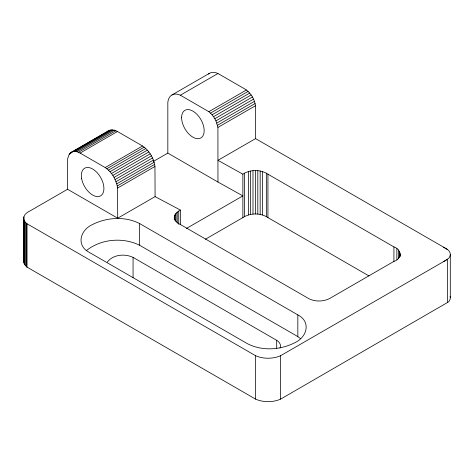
<?xml version="1.0" encoding="UTF-8"?>
<svg xmlns="http://www.w3.org/2000/svg" width="474" height="474" viewBox="0 0 474 474"><rect width="100%" height="100%" fill="white"/><g stroke="black" fill="none" stroke-linecap="round" stroke-linejoin="round"><path stroke-width="0.71" d="M450.099 296.386A15.026 8.674 0 0 1 448.511 301.914L280.632 399.108A20.074 11.589 0 0 1 255.563 399.108L26.597 266.868L24.441 264.379L23.7 261.624L23.7 218.212C23.819 214.675 26.994 212.275 29.969 210.971L67.569 189.262L117.7 218.212L155.081 196.627L180.576 210.148L180.576 224.617L306.56 297.352C313.871 302.282 324.299 302.157 331.628 297.352L393.918 261.393C402.171 259.005 401.727 249.265 393.918 246.918L267.934 174.183C260.587 169.325 250.213 169.325 242.866 174.183L242.866 217.602L205.366 239.252M23.7 261.624L23.89 260.232M174.308 219.592C173.484 215.261 176.737 211.582 180.576 210.148M280.051 348.094C281.586 345.072 279.364 341.79 276.697 340.32L133.058 257.394C124.863 253.466 113.055 254.449 107.325 262.069M155.081 196.627L154.957 166.469C153.896 158.346 149.328 150.608 142.526 145.986L117.475 131.505L114.222 130.166L111.194 129.906L108.599 130.741L71.23 152.32L69.24 154.192L67.675 158.666L67.569 189.262M107.521 131.553L108.599 130.741M86.659 250.373C101.246 238.849 122.89 237.065 139.492 245.188L297.832 336.605L300.611 338.756M242.866 217.602C250.213 212.743 260.587 212.743 267.934 217.602L368.973 275.939M70.146 153.132L109.832 130.19M71.23 152.32L73.82 151.484L111.194 129.906M69.24 154.192L71.141 153.096M171.884 95.001L209.496 73.292M73.82 151.484L75.289 151.479L112.664 129.9M75.289 151.479L76.847 151.745L114.222 130.166M76.847 151.745L78.459 152.284L115.834 130.706M78.459 152.284L80.1 153.084L117.475 131.505M186.294 228.551L242.866 195.892L217.957 182.034L167.826 153.09L167.826 102.437A20.026 11.56 60 0 1 180.357 95.203L217.963 73.488L243.032 87.963C250.906 91.838 256.144 100.909 255.563 109.666L255.563 138.615L447.634 249.502M80.1 153.084L105.169 167.559L142.526 145.986M105.169 167.559L106.828 168.738L144.185 147.165M180.357 95.203L208.833 111.692L246.444 89.977M106.828 168.738L108.451 170.136L145.808 148.563M208.833 111.692L210.492 113.126L248.103 91.417M108.451 170.136L110.009 171.73L147.373 150.157M210.492 113.126L212.068 114.803L249.679 93.094M110.009 171.73L111.479 173.496L148.842 151.923M212.068 114.803L213.525 116.681L251.131 94.972M111.479 173.496L112.842 175.404L150.199 153.831M213.525 116.681L214.823 118.719L252.435 97.004M117.7 218.212L117.593 188.042L116.758 183.829L114.068 177.424L151.425 155.851M217.957 182.034L217.916 127.417L215.937 120.858L253.543 99.149M115.141 179.522L152.498 157.955M216.837 123.062L254.443 101.347M116.041 181.666L153.404 160.099M153.215 161.521L167.826 153.09M217.501 125.26L255.107 103.551M116.758 183.829L154.121 162.256M217.916 127.417L255.522 105.708M117.279 185.962L154.637 164.389M117.593 188.042L154.957 166.469M255.563 138.615L217.957 160.325L242.866 174.183M23.7 218.212C23.819 221.743 26.994 224.143 29.969 225.446L255.563 355.696A20.074 11.589 0 0 0 280.632 355.696L447.634 259.272L447.634 302.69M443.563 261.624L448.511 258.496A15.026 8.674 0 0 0 448.511 250.284L443.563 247.155M139.492 223.479C124.668 216.014 106.33 217.311 91.808 224.889C79.97 230.583 76.13 245.704 89.361 252.423L247.701 343.84C262.525 351.305 280.869 350.008 295.385 342.429C307.223 336.736 311.062 321.615 297.832 314.896L139.492 223.479L139.492 245.188M180.576 224.617C177.667 223.236 174.402 220.931 174.308 217.382M112.842 175.404L114.068 177.424M214.823 118.719L215.937 120.858M450.3 254.39L450.3 297.808M400.186 254.153L400.186 256.363M399.997 252.761L399.997 256.44M399.44 251.404L399.44 257.293M398.527 250.112L398.527 258.206M396.851 248.613L396.851 259.651M393.918 246.918L393.918 261.636M297.832 314.896L297.832 336.605M280.632 355.696L280.632 399.108M276.697 340.32L276.697 348.277M267.934 174.183L267.934 217.602M266.335 173.134L266.335 216.553M262.406 171.523L262.406 214.935M260.167 170.996L260.167 214.408M257.815 170.676L257.815 214.088M255.563 355.696L255.563 399.108M255.403 170.563L255.403 213.981M252.986 170.676L252.986 214.088M250.633 170.996L250.633 214.408M248.394 171.523L248.394 214.935M244.466 173.134L244.466 216.553M178.757 211.066L178.757 224.315M177.211 212.139L177.211 223.177M175.961 213.336L175.961 221.435M175.054 214.633L175.054 220.517M174.497 215.99L174.497 218.935M133.058 257.394L133.058 277.651M27.036 223.752L27.036 267.17M26.597 223.45L26.597 266.868M25.353 222.253L25.353 265.671M24.441 220.961L24.441 264.379M23.89 216.819L23.89 263.017M208.43 74.051A20.026 11.56 60 0 1 217.963 73.488M181.613 117.635A15.95 9.207 60 0 0 198.529 138.681A15.95 9.207 60 0 0 198.529 116.124A15.95 9.207 60 0 0 181.613 117.635M81.676 178.793A15.95 9.207 60 0 0 100.429 195.94A15.95 9.207 60 0 0 95.795 171.351A15.95 9.207 60 0 0 81.676 178.793"/></g></svg>
